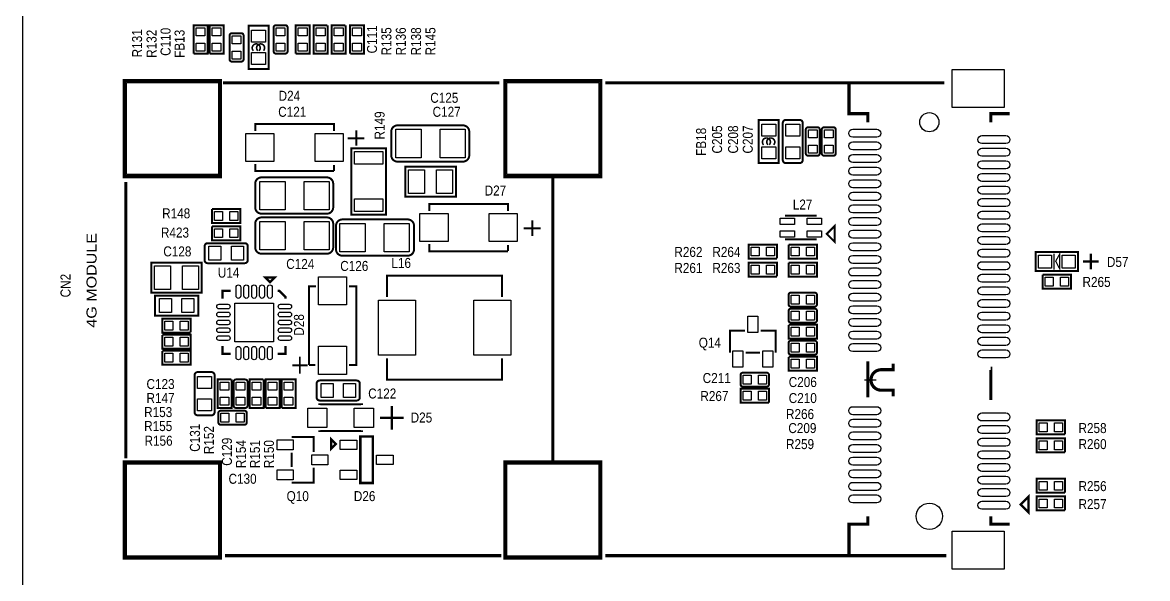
# Model space of a CAD drawing. Extents: x 0 to 228, y 0 to 175.
# Drawn here: x 0 to 71.4, y 89.7 to 125 of the extents above; entities that cross this region are included whole.
import ezdxf
from ezdxf.enums import TextEntityAlignment as Align

# ---------------------------------------------------------------- set-up
doc = ezdxf.new("R2010")
doc.units = 0
for name, color, linetype in [('BG_OUTLINE', 253, 'CONTINUOUS'), ('BG_SILKSCREEN_TOP', 85, 'CONTINUOUS'), ('PG_SILKSCREEN_TOP', 253, 'CONTINUOUS'), ('PIN_TOP', 142, 'CONTINUOUS'), ('RD_SILKSCREEN_TOP', 142, 'CONTINUOUS')]:
    doc.layers.add(name, color=color, linetype=linetype)

msp = doc.modelspace()

# ---------------------------------------------------------------- linework, layer by layer
at = {"layer": 'BG_OUTLINE'}
msp.add_lwpolyline([(3.048, 0), (224.952052, 0, 0.414214), (228.000052, 3.048), (228.000052, 168.95191, 0.414217), (224.952052, 171.99991), (3.048, 171.99991, 0.414214), (0, 168.95191), (0, 3.048, 0.414214), (3.048, 0)], format="xyb", dxfattribs=at)
at = {"layer": 'PG_SILKSCREEN_TOP'}
for points, const_width in [([(10.857992, 123.050046), (10.857992, 124.853954), (11.746992, 124.853954), (11.746992, 123.050046), (10.870946, 123.050046)], 0.127), ([(11.875008, 123.050046), (11.875008, 124.853954), (12.764008, 124.853954), (12.764008, 123.050046), (11.886946, 123.050046)], 0.127), ([(14.68501, 122.071892), (14.351, 122.071892), (14.351, 122.3899), (14.351, 124.816108), (15.621, 124.816108), (15.621, 122.071892), (14.680946, 122.071892)], 0.127), ([(17.334992, 123.050046), (17.334992, 124.853954), (18.225008, 124.853954), (18.225008, 123.050046), (17.347946, 123.050046)], 0.127), ([(19.366992, 124.853954), (19.366992, 123.050046), (18.477992, 123.050046), (18.477992, 124.853954), (19.355054, 124.853954)], 0.127), ([(20.511008, 124.853954), (20.511008, 123.050046), (19.622008, 123.050046), (19.622008, 124.853954), (20.498054, 124.853954)], 0.127), ([(20.789392, 123.050046), (20.789392, 124.853954), (21.678392, 124.853954), (21.678392, 123.050046), (20.802346, 123.050046)], 0.127), ([(12.562078, 115.248944), (12.562078, 121.344944), (6.466078, 121.344944), (6.466078, 115.248944), (12.562078, 115.248944)], 0.202946), ([(36.71189, 115.248944), (36.71189, 121.344944), (30.61589, 121.344944), (30.61589, 115.248944), (36.71189, 115.248944)], 0.202946), ([(12.734036, 121.1961), (30.260036, 121.1961)], 0.199898), ([(36.991036, 121.1961), (52.46497, 121.1961)], 0.199898), ([(58.50509, 121.1961), (52.46497, 121.1961), (52.46497, 119.235982), (53.66512, 119.235982), (53.66512, 118.695978)], 0.199898), ([(61.464952, 118.695978), (61.464952, 119.235982), (62.665102, 119.235982)], 0.199898), ([(19.772122, 118.144036), (19.772122, 118.594124), (14.771878, 118.594124), (14.771878, 118.144036)], 0.127), ([(47.07001, 116.102892), (46.736, 116.102892), (46.736, 116.4209), (46.736, 118.847108), (48.006, 118.847108), (48.006, 116.102892), (47.065946, 116.102892)], 0.127), ([(21.190966, 117.203982), (21.190966, 118.180104)], 0.119888), ([(21.70811, 117.678962), (20.64512, 117.678962)], 0.119888), ([(23.071074, 116.934996), (23.071074, 112.834928), (20.870926, 112.834928), (20.870926, 117.035072), (23.071074, 117.035072), (23.071074, 116.934996)], 0.127), ([(14.771878, 116.043964), (14.771878, 115.593876), (19.772122, 115.593876)], 0.127), ([(19.772122, 115.602004), (19.772122, 115.993926)], 0.127), ([(24.457914, 115.88496), (27.507946, 115.88496), (27.507946, 113.98504), (24.308054, 113.98504), (24.308054, 115.88496), (24.457914, 115.88496)], 0.127), ([(6.564884, 97.379028), (6.564884, 114.905028)], 0.199898), ([(33.664906, 97.200974), (33.664906, 115.291108)], 0.199898), ([(30.821122, 113.064036), (30.821122, 113.514124), (25.820878, 113.514124), (25.820878, 113.064036)], 0.127), ([(12.026646, 113.195608), (13.830554, 113.195608), (13.830554, 112.306608), (12.026646, 112.306608), (12.026646, 113.182654)], 0.127), ([(50.402998, 112.769904), (48.403002, 112.769904)], 0.127), ([(12.026646, 112.102392), (13.830554, 112.102392), (13.830554, 111.214408), (12.026646, 111.214408), (12.026646, 112.090454)], 0.127), ([(32.366966, 111.488982), (32.366966, 112.465104)], 0.119888), ([(51.55311, 112.114076), (51.55311, 111.114078), (51.052984, 111.61395), (51.55311, 112.114076)], 0.127), ([(32.88411, 111.963962), (31.82112, 111.963962)], 0.119888), ([(25.820878, 110.963964), (25.820878, 110.513876), (30.821122, 110.513876)], 0.127), ([(30.821122, 110.522004), (30.821122, 110.913926)], 0.127), ([(47.891954, 110.046008), (46.088046, 110.046008), (46.088046, 110.933992), (47.891954, 110.933992), (47.891954, 110.057946)], 0.127), ([(50.402998, 111.258096), (48.403002, 111.258096)], 0.127), ([(48.628046, 110.933992), (50.431954, 110.933992), (50.431954, 110.046008), (48.628046, 110.046008), (48.628046, 110.922054)], 0.127), ([(67.00901, 110.454948), (64.30899, 110.454948), (64.30899, 109.255052), (67.00901, 109.255052), (67.00901, 110.454948)], 0.127), ([(65.480946, 109.347), (65.480946, 110.363)], 0.075946), ([(65.837054, 109.398054), (65.583054, 109.879892), (65.837054, 110.338108), (65.837054, 109.398054)], 0.075946), ([(67.80911, 110.355126), (67.80911, 109.354874)], 0.150114), ([(11.229086, 107.88904), (8.179054, 107.88904), (8.179054, 109.78896), (11.378946, 109.78896), (11.378946, 107.88904), (11.229086, 107.88904)], 0.127), ([(47.891954, 108.901992), (46.088046, 108.901992), (46.088046, 109.792008), (47.891954, 109.792008), (47.891954, 108.914946)], 0.127), ([(48.628046, 109.792008), (50.431954, 109.792008), (50.431954, 108.901992), (48.628046, 108.901992), (48.628046, 109.779054)], 0.127), ([(68.308982, 109.855), (67.308984, 109.855)], 0.150114), ([(16.004032, 108.848906), (15.404084, 108.848906), (15.704058, 108.548932), (16.004032, 108.848906)], 0.150114), ([(23.14702, 107.613958), (23.14702, 108.963968), (30.44698, 108.963968), (30.44698, 107.613958)], 0.127), ([(64.757046, 109.028992), (66.560954, 109.028992), (66.560954, 108.141008), (64.757046, 108.141008), (64.757046, 109.017054)], 0.127), ([(13.203936, 107.999022), (12.704064, 107.999022), (12.704064, 107.498896)], 0.150114), ([(16.20393, 107.999022), (16.304006, 107.999022), (16.704056, 107.598972), (16.704056, 107.498896)], 0.150114), ([(18.634964, 108.291122), (18.184876, 108.291122), (18.184876, 103.290878)], 0.127), ([(20.735036, 103.290878), (21.185124, 103.290878), (21.185124, 108.291122), (20.735036, 108.291122)], 0.127), ([(8.406892, 107.36199), (8.406892, 107.696), (8.7249, 107.696), (11.151108, 107.696), (11.151108, 106.426), (8.406892, 106.426), (8.406892, 107.366054)], 0.127), ([(10.680954, 105.347008), (8.877046, 105.347008), (8.877046, 106.236008), (10.680954, 106.236008), (10.680954, 105.358946)], 0.127), ([(48.628046, 105.853992), (50.431954, 105.853992), (50.431954, 104.966008), (48.628046, 104.966008), (48.628046, 105.842054)], 0.127), ([(8.877046, 105.220008), (10.680954, 105.220008), (10.680954, 104.331008), (8.877046, 104.331008), (8.877046, 105.207054)], 0.127), ([(45.854874, 105.475024), (44.904914, 105.475024), (44.904914, 104.074976)], 0.127), ([(46.855126, 105.475024), (47.805086, 105.475024), (47.805086, 104.074976)], 0.127), ([(8.877046, 104.204008), (10.680954, 104.204008), (10.680954, 103.313992), (8.877046, 103.313992), (8.877046, 104.191054)], 0.127), ([(13.203936, 103.99903), (12.704064, 103.99903), (12.704064, 104.498902)], 0.150114), ([(16.20393, 103.99903), (16.704056, 103.99903), (16.704056, 104.498902)], 0.150114), ([(17.602962, 102.75189), (17.602962, 103.81488)], 0.119888), ([(23.14702, 103.714042), (23.14702, 102.364032), (30.44698, 102.364032), (30.44698, 103.714042)], 0.127), ([(45.904912, 104.074976), (46.805088, 104.074976)], 0.127), ([(48.628046, 103.821992), (50.431954, 103.821992), (50.431954, 102.934008), (48.628046, 102.934008), (48.628046, 103.810054)], 0.127), ([(53.66512, 101.236018), (53.66512, 103.526082)], 0.199898), ([(17.127982, 103.269034), (18.104104, 103.269034)], 0.119888), ([(18.193004, 103.290878), (18.584926, 103.290878)], 0.127), ([(61.464952, 101.075998), (61.464952, 103.081074), (61.460126, 103.081074)], 0.199898), ([(13.272008, 102.374954), (13.272008, 100.571046), (12.381992, 100.571046), (12.381992, 102.374954), (13.259054, 102.374954)], 0.127), ([(15.304008, 102.374954), (15.304008, 100.571046), (14.413992, 100.571046), (14.413992, 102.374954), (15.291054, 102.374954)], 0.127), ([(15.431008, 100.571046), (15.431008, 102.374954), (16.320008, 102.374954), (16.320008, 100.571046), (15.442946, 100.571046)], 0.127), ([(16.445992, 100.571046), (16.445992, 102.374954), (17.336008, 102.374954), (17.336008, 100.571046), (16.458946, 100.571046)], 0.127), ([(47.383954, 100.902008), (45.580046, 100.902008), (45.580046, 101.791008), (47.383954, 101.791008), (47.383954, 100.913946)], 0.127), ([(21.54301, 100.7491), (21.54301, 100.798884), (18.84299, 100.798884), (18.84299, 100.7491)], 0.127), ([(23.44293, 100.699062), (23.44293, 99.198938)], 0.150114), ([(22.693122, 99.949), (24.192992, 99.949)], 0.150114), ([(66.178938, 98.893122), (64.37503, 98.893122), (64.37503, 99.782122), (66.178938, 99.782122), (66.178938, 98.906076)], 0.127), ([(18.480024, 97.782126), (18.480024, 98.732086), (17.079976, 98.732086)], 0.127), ([(21.54301, 99.1489), (21.54301, 99.099116), (18.84299, 99.099116), (18.84299, 99.1489)], 0.127), ([(19.594068, 98.581972), (19.594068, 97.982024), (19.894042, 98.281998), (19.594068, 98.581972)], 0.150114), ([(21.44395, 98.756978), (22.24405, 98.756978), (22.24405, 95.807022), (21.44395, 95.807022), (21.44395, 98.756978)], 0.150114), ([(66.178938, 97.750122), (64.37503, 97.750122), (64.37503, 98.639122), (66.178938, 98.639122), (66.178938, 97.763076)], 0.127), ([(12.562078, 91.049094), (12.562078, 97.145094), (6.466078, 97.145094), (6.466078, 91.049094), (12.562078, 91.049094)], 0.202946), ([(17.079976, 97.732088), (17.079976, 96.831912)], 0.127), ([(36.71189, 91.049094), (36.71189, 97.145094), (30.61589, 97.145094), (30.61589, 91.049094), (36.71189, 91.049094)], 0.202946), ([(18.480024, 96.781874), (18.480024, 95.831914), (17.079976, 95.831914)], 0.127), ([(66.179954, 95.187008), (64.376046, 95.187008), (64.376046, 96.076008), (66.179954, 96.076008), (66.179954, 95.198946)], 0.127), ([(63.864998, 93.945964), (63.864998, 94.945962), (63.365126, 94.44609), (63.864998, 93.945964)], 0.150114), ([(66.178938, 94.067122), (64.37503, 94.067122), (64.37503, 94.956122), (66.178938, 94.956122), (66.178938, 94.080076)], 0.127), ([(53.66004, 93.696028), (53.66004, 93.195902), (52.46497, 93.195902), (52.46497, 91.195906), (58.645044, 91.195906)], 0.199898), ([(61.464952, 93.696028), (61.464952, 93.195902), (62.665102, 93.195902)], 0.199898), ([(30.387036, 91.195906), (12.861036, 91.195906)], 0.199898), ([(52.46497, 91.195906), (36.991036, 91.195906)], 0.199898)]:
    msp.add_lwpolyline(points, dxfattribs=dict(at, const_width=const_width))
for points, const_width in [([(13.145008, 122.691906), (13.145008, 123.241054), (13.145008, 123.646946), (13.145008, 124.196094, -0.414492), (13.295122, 124.345954), (13.882878, 124.345954, -0.414492), (14.032992, 124.196094), (14.032992, 122.691906, -0.414492), (13.882878, 122.542046), (13.295122, 122.542046, -0.414492), (13.145008, 122.691906)], 0.127), ([(16.826992, 124.704094), (16.826992, 124.154946), (16.826992, 123.749054), (16.826992, 123.199906, -0.414492), (16.676878, 123.050046), (16.089122, 123.050046, -0.414492), (15.939008, 123.199906), (15.939008, 124.704094, -0.414492), (16.089122, 124.853954), (16.676878, 124.853954, -0.414492), (16.826992, 124.704094)], 0.127), ([(14.656054, 123.232926, -2.415785), (15.014956, 123.232926)], 0.102108), ([(14.934946, 123.232926, -2.414175), (15.294102, 123.232926)], 0.102108), ([(23.807928, 116.197888), (27.958034, 116.197888, 0.414191), (28.358084, 116.597938), (28.358084, 118.098062, 0.414191), (27.958034, 118.498112), (23.807928, 118.498112, 0.414173), (23.407878, 118.098062), (23.407878, 116.597938, 0.414173), (23.807928, 116.197888)], 0.127), ([(49.53, 118.646956), (49.53, 116.303044, -0.413794), (49.330102, 116.102892), (48.459898, 116.102892, -0.413806), (48.26, 116.303044), (48.26, 118.646956, -0.413789), (48.459898, 118.847108), (49.330102, 118.847108, -0.413776), (49.53, 118.646956)], 0.127), ([(50.610008, 118.227094), (50.610008, 117.677946), (50.610008, 117.272054), (50.610008, 116.722906, -0.415157), (50.458878, 116.573046), (49.871122, 116.573046, -0.415157), (49.719992, 116.722906), (49.719992, 118.227094, -0.415157), (49.871122, 118.376954), (50.458878, 118.376954, -0.415157), (50.610008, 118.227094)], 0.127), ([(51.624992, 118.227094), (51.624992, 117.677946), (51.624992, 117.272054), (51.624992, 116.722906, -0.414492), (51.474878, 116.573046), (50.887122, 116.573046, -0.414492), (50.737008, 116.722906), (50.737008, 118.227094, -0.414492), (50.887122, 118.376954), (51.474878, 118.376954, -0.414492), (51.624992, 118.227094)], 0.127), ([(47.041054, 117.263926, -2.415887), (47.399956, 117.263926)], 0.102108), ([(47.319946, 117.263926, -2.414276), (47.679102, 117.263926)], 0.102108), ([(15.171928, 112.895888), (19.322034, 112.895888, 0.414196), (19.722084, 113.295938), (19.722084, 114.796062, 0.414192), (19.322034, 115.196112), (15.171928, 115.196112, 0.414168), (14.771878, 114.796062), (14.771878, 113.295938, 0.414172), (15.171928, 112.895888)], 0.127), ([(15.171928, 110.355888), (19.322034, 110.355888, 0.414193), (19.722084, 110.755938), (19.722084, 112.256062, 0.414194), (19.322034, 112.656112), (15.171928, 112.656112, 0.41417), (14.771878, 112.256062), (14.771878, 110.755938, 0.414169), (15.171928, 110.355888)], 0.127), ([(24.452072, 112.529112), (20.301966, 112.529112, 0.414191), (19.901916, 112.129062), (19.901916, 110.628938, 0.414191), (20.301966, 110.228888), (24.452072, 110.228888, 0.414173), (24.852122, 110.628938), (24.852122, 112.129062, 0.414173), (24.452072, 112.529112)], 0.127), ([(14.100556, 109.7534), (11.756644, 109.7534, -0.413777), (11.556492, 109.953298), (11.556492, 110.823502, -0.413787), (11.756644, 111.0234), (14.100556, 111.0234, -0.413805), (14.300708, 110.823502), (14.300708, 109.953298, -0.413796), (14.100556, 109.7534)], 0.127), ([(50.282094, 106.998008), (49.732946, 106.998008), (49.327054, 106.998008), (48.777906, 106.998008, -0.414492), (48.628046, 107.148122), (48.628046, 107.735878, -0.415157), (48.777906, 107.887008), (50.282094, 107.887008, -0.415157), (50.431954, 107.735878), (50.431954, 107.148122, -0.414492), (50.282094, 106.998008)], 0.127), ([(48.777906, 106.871008), (49.327054, 106.871008), (49.732946, 106.871008), (50.282094, 106.871008, -0.415157), (50.431954, 106.719878), (50.431954, 106.132122, -0.414492), (50.282094, 105.982008), (48.777906, 105.982008, -0.414492), (48.628046, 106.132122), (48.628046, 106.719878, -0.415157), (48.777906, 106.871008)], 0.127), ([(48.777906, 104.837992), (49.327054, 104.837992), (49.732946, 104.837992), (50.282094, 104.837992, -0.414492), (50.431954, 104.687878), (50.431954, 104.100122, -0.414492), (50.282094, 103.950008), (48.777906, 103.950008, -0.414492), (48.628046, 104.100122), (48.628046, 104.687878, -0.414492), (48.777906, 104.837992)], 0.127), ([(12.192, 102.644956), (12.192, 100.301044, -0.413775), (11.992102, 100.100892), (11.121898, 100.100892, -0.413793), (10.922, 100.301044), (10.922, 102.644956, -0.413807), (11.121898, 102.845108), (11.992102, 102.845108, -0.413789), (12.192, 102.644956)], 0.127), ([(45.729906, 102.807008), (46.279054, 102.807008), (46.684946, 102.807008), (47.234094, 102.807008, -0.415157), (47.383954, 102.655878), (47.383954, 102.068122, -0.414492), (47.234094, 101.918008), (45.729906, 101.918008, -0.414492), (45.580046, 102.068122), (45.580046, 102.655878, -0.415157), (45.729906, 102.807008)], 0.127), ([(55.265066, 101.316028), (55.265066, 101.696012), (54.509924, 101.696012, -0.999883), (54.509924, 102.995984), (55.265066, 102.995984), (55.265066, 103.381048)], 0.199898), ([(14.288008, 102.225094), (14.288008, 101.675946), (14.288008, 101.270054), (14.288008, 100.720906, -0.415157), (14.136878, 100.571046), (13.549122, 100.571046, -0.414492), (13.399008, 100.720906), (13.399008, 102.225094, -0.414492), (13.549122, 102.374954), (14.136878, 102.374954, -0.415157), (14.288008, 102.225094)], 0.127), ([(18.868644, 102.3112), (21.212556, 102.3112, -0.413806), (21.412708, 102.111302), (21.412708, 101.241098, -0.413796), (21.212556, 101.0412), (18.868644, 101.0412, -0.413776), (18.668492, 101.241098), (18.668492, 102.111302, -0.413786), (18.868644, 102.3112)], 0.127), ([(12.582906, 100.394008), (13.132054, 100.394008), (13.537946, 100.394008), (14.087094, 100.394008, -0.415157), (14.236954, 100.242878), (14.236954, 99.655122, -0.415157), (14.087094, 99.503992), (12.582906, 99.503992, -0.415157), (12.433046, 99.655122), (12.433046, 100.242878, -0.415157), (12.582906, 100.394008)], 0.127)]:
    msp.add_lwpolyline(points, format="xyb", dxfattribs=dict(at, const_width=const_width))
msp.add_lwpolyline([(53.444902, 102.345998), (54.189884, 102.345998)], dxfattribs=at)
at = {"layer": 'PIN_TOP'}
for points in [[(11.582527, 124.181108), (11.023473, 124.181108), (11.023473, 124.689108), (11.582527, 124.689108)], [(12.598527, 124.181108), (12.039473, 124.181108), (12.039473, 124.689108), (12.598527, 124.689108)], [(15.4305, 123.773946), (14.5415, 123.773946), (14.5415, 124.535946), (15.4305, 124.535946)], [(16.103473, 124.689108), (16.662527, 124.689108), (16.662527, 124.181108), (16.103473, 124.181108)], [(18.059527, 124.181108), (17.500473, 124.181108), (17.500473, 124.689108), (18.059527, 124.689108)], [(18.643473, 124.689108), (19.202527, 124.689108), (19.202527, 124.181108), (18.643473, 124.181108)], [(19.786473, 124.689108), (20.345527, 124.689108), (20.345527, 124.181108), (19.786473, 124.181108)], [(21.513927, 124.181108), (20.954873, 124.181108), (20.954873, 124.689108), (21.513927, 124.689108)], [(11.582527, 123.214892), (11.023473, 123.214892), (11.023473, 123.722892), (11.582527, 123.722892)], [(12.598527, 123.214892), (12.039473, 123.214892), (12.039473, 123.722892), (12.598527, 123.722892)], [(13.868527, 123.673108), (13.309473, 123.673108), (13.309473, 124.181108), (13.868527, 124.181108)], [(16.103473, 123.722892), (16.662527, 123.722892), (16.662527, 123.214892), (16.103473, 123.214892)], [(18.059527, 123.214892), (17.500473, 123.214892), (17.500473, 123.722892), (18.059527, 123.722892)], [(18.643473, 123.722892), (19.202527, 123.722892), (19.202527, 123.214892), (18.643473, 123.214892)], [(19.786473, 123.722892), (20.345527, 123.722892), (20.345527, 123.214892), (19.786473, 123.214892)], [(21.513927, 123.214892), (20.954873, 123.214892), (20.954873, 123.722892), (21.513927, 123.722892)], [(13.868527, 122.706892), (13.309473, 122.706892), (13.309473, 123.214892), (13.868527, 123.214892)], [(15.4305, 122.352054), (14.5415, 122.352054), (14.5415, 123.114054), (15.4305, 123.114054)], [(62.316106, 119.639588), (59.014106, 119.639588), (59.014106, 122.052588), (62.316106, 122.052588)], [(12.435078, 115.375944), (6.593078, 115.375944), (6.593078, 121.217944), (12.435078, 121.217944)], [(36.585144, 115.375944), (30.743144, 115.375944), (30.743144, 121.217944), (36.585144, 121.217944)], [(47.8155, 117.804946), (46.9265, 117.804946), (46.9265, 118.566946), (47.8155, 118.566946)], [(48.4505, 118.566946), (49.3395, 118.566946), (49.3395, 117.804946), (48.4505, 117.804946)], [(15.961106, 117.983), (15.961106, 116.205), (14.183106, 116.205), (14.183106, 117.983)], [(20.360894, 117.983), (20.360894, 116.205), (18.582894, 116.205), (18.582894, 117.983)], [(23.707852, 116.446554), (23.707852, 118.249446), (25.307798, 118.249446), (25.307798, 116.446554)], [(26.507948, 116.446554), (26.507948, 118.249446), (28.107894, 118.249446), (28.107894, 116.446554)], [(49.885473, 118.212108), (50.444527, 118.212108), (50.444527, 117.704108), (49.885473, 117.704108)], [(50.901473, 118.212108), (51.460527, 118.212108), (51.460527, 117.704108), (50.901473, 117.704108)], [(47.8155, 116.383054), (46.9265, 116.383054), (46.9265, 117.145054), (47.8155, 117.145054)], [(48.4505, 117.145054), (49.3395, 117.145054), (49.3395, 116.383054), (48.4505, 116.383054)], [(49.885473, 117.245892), (50.444527, 117.245892), (50.444527, 116.737892), (49.885473, 116.737892)], [(50.901473, 117.245892), (51.460527, 117.245892), (51.460527, 116.737892), (50.901473, 116.737892)], [(21.069554, 116.841651), (22.872446, 116.841651), (22.872446, 116.028597), (21.069554, 116.028597)], [(24.511, 114.185446), (24.511, 115.684554), (25.527, 115.684554), (25.527, 114.185446)], [(26.289, 114.185446), (26.289, 115.684554), (27.305, 115.684554), (27.305, 114.185446)], [(15.071852, 113.144554), (15.071852, 114.947446), (16.671798, 114.947446), (16.671798, 113.144554)], [(17.871948, 113.144554), (17.871948, 114.947446), (19.471894, 114.947446), (19.471894, 113.144554)], [(21.069554, 113.841403), (22.872446, 113.841403), (22.872446, 113.028349), (21.069554, 113.028349)], [(12.191492, 112.470946), (12.191492, 113.03), (12.699492, 113.03), (12.699492, 112.470946)], [(13.157708, 112.470946), (13.157708, 113.03), (13.665708, 113.03), (13.665708, 112.470946)], [(27.010106, 112.903), (27.010106, 111.125), (25.232106, 111.125), (25.232106, 112.903)], [(31.409894, 112.903), (31.409894, 111.125), (29.631894, 111.125), (29.631894, 112.903)], [(15.071852, 110.604554), (15.071852, 112.407446), (16.671798, 112.407446), (16.671798, 110.604554)], [(17.871948, 110.604554), (17.871948, 112.407446), (19.471894, 112.407446), (19.471894, 110.604554)], [(21.751925, 112.280446), (21.751925, 110.477554), (20.151979, 110.477554), (20.151979, 112.280446)], [(24.552021, 112.280446), (24.552021, 110.477554), (22.952075, 110.477554), (22.952075, 112.280446)], [(49.00295, 112.214152), (48.089058, 112.214152), (48.089058, 112.620044), (49.00295, 112.620044)], [(49.80305, 112.620044), (50.716942, 112.620044), (50.716942, 112.214152), (49.80305, 112.214152)], [(12.191492, 111.378746), (12.191492, 111.9378), (12.699492, 111.9378), (12.699492, 111.378746)], [(13.157708, 111.378746), (13.157708, 111.9378), (13.665708, 111.9378), (13.665708, 111.378746)], [(49.00295, 111.407956), (48.089058, 111.407956), (48.089058, 111.813848), (49.00295, 111.813848)], [(49.80305, 111.813848), (50.716942, 111.813848), (50.716942, 111.407956), (49.80305, 111.407956)], [(12.598654, 110.8329), (12.598654, 109.9439), (11.836654, 109.9439), (11.836654, 110.8329)], [(14.020546, 110.8329), (14.020546, 109.9439), (13.258546, 109.9439), (13.258546, 110.8329)], [(46.760892, 110.769527), (46.760892, 110.210473), (46.252892, 110.210473), (46.252892, 110.769527)], [(47.727108, 110.769527), (47.727108, 110.210473), (47.219108, 110.210473), (47.219108, 110.769527)], [(48.792892, 110.210346), (48.792892, 110.7694), (49.300892, 110.7694), (49.300892, 110.210346)], [(49.759108, 110.210346), (49.759108, 110.7694), (50.267108, 110.7694), (50.267108, 110.210346)], [(65.315465, 110.261527), (65.315465, 109.448473), (64.502411, 109.448473), (64.502411, 110.261527)], [(66.815589, 110.261527), (66.815589, 109.448473), (66.002535, 109.448473), (66.002535, 110.261527)], [(9.398, 109.588554), (9.398, 108.089446), (8.382, 108.089446), (8.382, 109.588554)], [(11.176, 109.588554), (11.176, 108.089446), (10.16, 108.089446), (10.16, 109.588554)], [(46.760892, 109.626527), (46.760892, 109.067473), (46.252892, 109.067473), (46.252892, 109.626527)], [(47.727108, 109.626527), (47.727108, 109.067473), (47.219108, 109.067473), (47.219108, 109.626527)], [(48.792892, 109.067346), (48.792892, 109.6264), (49.300892, 109.6264), (49.300892, 109.067346)], [(49.759108, 109.067346), (49.759108, 109.6264), (50.267108, 109.6264), (50.267108, 109.067346)], [(20.574, 107.101894), (18.796, 107.101894), (18.796, 108.879894), (20.574, 108.879894)], [(64.921892, 108.305346), (64.921892, 108.8644), (65.429892, 108.8644), (65.429892, 108.305346)], [(65.888108, 108.305346), (65.888108, 108.8644), (66.396108, 108.8644), (66.396108, 108.305346)], [(8.687054, 106.6165), (8.687054, 107.5055), (9.449054, 107.5055), (9.449054, 106.6165)], [(10.108946, 106.6165), (10.108946, 107.5055), (10.870946, 107.5055), (10.870946, 106.6165)], [(13.479018, 107.224068), (15.929102, 107.224068), (15.929102, 104.773984), (13.479018, 104.773984)], [(22.60346, 103.9114), (22.60346, 107.416346), (24.940514, 107.416346), (24.940514, 103.9114)], [(28.653232, 103.9114), (28.653232, 107.416346), (30.990286, 107.416346), (30.990286, 103.9114)], [(49.300892, 107.721527), (49.300892, 107.162473), (48.792892, 107.162473), (48.792892, 107.721527)], [(50.267108, 107.721527), (50.267108, 107.162473), (49.759108, 107.162473), (49.759108, 107.721527)], [(48.792892, 106.146346), (48.792892, 106.7054), (49.300892, 106.7054), (49.300892, 106.146346)], [(49.759108, 106.146346), (49.759108, 106.7054), (50.267108, 106.7054), (50.267108, 106.146346)], [(9.549892, 106.070527), (9.549892, 105.511473), (9.041892, 105.511473), (9.041892, 106.070527)], [(10.516108, 106.070527), (10.516108, 105.511473), (10.008108, 105.511473), (10.008108, 106.070527)], [(46.0375, 105.367074), (46.0375, 106.383074), (46.6725, 106.383074), (46.6725, 105.367074)], [(9.041892, 104.495346), (9.041892, 105.0544), (9.549892, 105.0544), (9.549892, 104.495346)], [(10.008108, 104.495346), (10.008108, 105.0544), (10.516108, 105.0544), (10.516108, 104.495346)], [(48.792892, 105.130346), (48.792892, 105.6894), (49.300892, 105.6894), (49.300892, 105.130346)], [(49.759108, 105.130346), (49.759108, 105.6894), (50.267108, 105.6894), (50.267108, 105.130346)], [(20.574, 102.702106), (18.796, 102.702106), (18.796, 104.480106), (20.574, 104.480106)], [(48.792892, 104.114346), (48.792892, 104.6734), (49.300892, 104.6734), (49.300892, 104.114346)], [(49.759108, 104.114346), (49.759108, 104.6734), (50.267108, 104.6734), (50.267108, 104.114346)], [(9.041892, 103.479346), (9.041892, 104.0384), (9.549892, 104.0384), (9.549892, 103.479346)], [(10.008108, 103.479346), (10.008108, 104.0384), (10.516108, 104.0384), (10.516108, 103.479346)], [(45.08754, 103.166926), (45.08754, 104.182926), (45.72254, 104.182926), (45.72254, 103.166926)], [(46.98746, 103.166926), (46.98746, 104.182926), (47.62246, 104.182926), (47.62246, 103.166926)], [(48.792892, 103.098346), (48.792892, 103.6574), (49.300892, 103.6574), (49.300892, 103.098346)], [(49.759108, 103.098346), (49.759108, 103.6574), (50.267108, 103.6574), (50.267108, 103.098346)], [(11.1125, 102.564946), (12.0015, 102.564946), (12.0015, 101.802946), (11.1125, 101.802946)], [(12.547473, 102.210108), (13.106527, 102.210108), (13.106527, 101.702108), (12.547473, 101.702108)], [(13.563473, 102.210108), (14.122527, 102.210108), (14.122527, 101.702108), (13.563473, 101.702108)], [(14.579473, 102.210108), (15.138527, 102.210108), (15.138527, 101.702108), (14.579473, 101.702108)], [(16.154527, 101.702108), (15.595473, 101.702108), (15.595473, 102.210108), (16.154527, 102.210108)], [(17.170527, 101.702108), (16.611473, 101.702108), (16.611473, 102.210108), (17.170527, 102.210108)], [(18.948654, 101.2317), (18.948654, 102.1207), (19.710654, 102.1207), (19.710654, 101.2317)], [(20.370546, 101.2317), (20.370546, 102.1207), (21.132546, 102.1207), (21.132546, 101.2317)], [(45.744892, 102.082346), (45.744892, 102.6414), (46.252892, 102.6414), (46.252892, 102.082346)], [(46.711108, 102.082346), (46.711108, 102.6414), (47.219108, 102.6414), (47.219108, 102.082346)], [(46.252892, 101.625527), (46.252892, 101.066473), (45.744892, 101.066473), (45.744892, 101.625527)], [(47.219108, 101.625527), (47.219108, 101.066473), (46.711108, 101.066473), (46.711108, 101.625527)], [(11.1125, 101.143054), (12.0015, 101.143054), (12.0015, 100.381054), (11.1125, 100.381054)], [(12.547473, 101.243892), (13.106527, 101.243892), (13.106527, 100.735892), (12.547473, 100.735892)], [(13.563473, 101.243892), (14.122527, 101.243892), (14.122527, 100.735892), (13.563473, 100.735892)], [(14.579473, 101.243892), (15.138527, 101.243892), (15.138527, 100.735892), (14.579473, 100.735892)], [(16.154527, 100.735892), (15.595473, 100.735892), (15.595473, 101.243892), (16.154527, 101.243892)], [(17.170527, 100.735892), (16.611473, 100.735892), (16.611473, 101.243892), (17.170527, 101.243892)], [(12.597892, 99.669346), (12.597892, 100.2284), (13.105892, 100.2284), (13.105892, 99.669346)], [(13.564108, 99.669346), (13.564108, 100.2284), (14.072108, 100.2284), (14.072108, 99.669346)], [(19.327495, 100.558473), (19.327495, 99.339527), (18.108549, 99.339527), (18.108549, 100.558473)], [(22.277451, 100.558473), (22.277451, 99.339527), (21.058505, 99.339527), (21.058505, 100.558473)], [(65.047876, 99.617403), (65.047876, 99.058349), (64.539876, 99.058349), (64.539876, 99.617403)], [(66.014092, 99.617403), (66.014092, 99.058349), (65.506092, 99.058349), (65.506092, 99.617403)], [(16.171926, 98.54946), (17.187926, 98.54946), (17.187926, 97.91446), (16.171926, 97.91446)], [(20.16887, 97.931986), (20.16887, 98.531934), (21.218906, 98.531934), (21.218906, 97.931986)], [(65.047876, 98.474403), (65.047876, 97.915349), (64.539876, 97.915349), (64.539876, 98.474403)], [(66.014092, 98.474403), (66.014092, 97.915349), (65.506092, 97.915349), (65.506092, 98.474403)], [(18.372074, 97.5995), (19.388074, 97.5995), (19.388074, 96.9645), (18.372074, 96.9645)], [(22.469094, 96.982026), (22.469094, 97.581974), (23.51913, 97.581974), (23.51913, 96.982026)], [(12.435078, 91.176094), (6.593078, 91.176094), (6.593078, 97.018094), (12.435078, 97.018094)], [(16.171926, 96.64954), (17.187926, 96.64954), (17.187926, 96.01454), (16.171926, 96.01454)], [(20.16887, 96.032066), (20.16887, 96.632014), (21.218906, 96.632014), (21.218906, 96.032066)], [(36.585144, 91.176094), (30.743144, 91.176094), (30.743144, 97.018094), (36.585144, 97.018094)], [(65.048892, 95.910527), (65.048892, 95.351473), (64.540892, 95.351473), (64.540892, 95.910527)], [(66.015108, 95.910527), (66.015108, 95.351473), (65.507108, 95.351473), (65.507108, 95.910527)], [(65.047876, 94.791403), (65.047876, 94.232349), (64.539876, 94.232349), (64.539876, 94.791403)], [(66.014092, 94.791403), (66.014092, 94.232349), (65.506092, 94.232349), (65.506092, 94.791403)], [(62.316106, 90.339418), (59.014106, 90.339418), (59.014106, 92.752418), (62.316106, 92.752418)]]:
    msp.add_lwpolyline(points, close=True, dxfattribs=at)
for points in [[(52.702968, 118.249954), (54.226968, 118.249954, -1), (54.226968, 117.741954), (52.702968, 117.741954, -1)], [(60.903104, 117.849904), (62.427104, 117.849904, -1), (62.427104, 117.341904), (60.903104, 117.341904, -1)], [(52.702968, 117.450108), (54.226968, 117.450108, -1), (54.226968, 116.942108), (52.702968, 116.942108, -1)], [(52.702968, 116.650008), (54.226968, 116.650008, -1), (54.226968, 116.142008), (52.702968, 116.142008, -1)], [(60.903104, 117.050058), (62.427104, 117.050058, -1), (62.427104, 116.542058), (60.903104, 116.542058, -1)], [(52.702968, 115.849908), (54.226968, 115.849908, -1), (54.226968, 115.341908), (52.702968, 115.341908, -1)], [(60.903104, 116.249958), (62.427104, 116.249958, -1), (62.427104, 115.741958), (60.903104, 115.741958, -1)], [(52.702968, 115.050062), (54.226968, 115.050062, -1), (54.226968, 114.542062), (52.702968, 114.542062, -1)], [(60.903104, 115.450112), (62.427104, 115.450112, -1), (62.427104, 114.942112), (60.903104, 114.942112, -1)], [(60.903104, 114.650012), (62.427104, 114.650012, -1), (62.427104, 114.142012), (60.903104, 114.142012, -1)], [(52.702968, 114.249962), (54.226968, 114.249962, -1), (54.226968, 113.741962), (52.702968, 113.741962, -1)], [(60.903104, 113.849912), (62.427104, 113.849912, -1), (62.427104, 113.341912), (60.903104, 113.341912, -1)], [(52.702968, 113.450116), (54.226968, 113.450116, -1), (54.226968, 112.942116), (52.702968, 112.942116, -1)], [(60.903104, 113.050066), (62.427104, 113.050066, -1), (62.427104, 112.542066), (60.903104, 112.542066, -1)], [(52.702968, 112.650016), (54.226968, 112.650016, -1), (54.226968, 112.142016), (52.702968, 112.142016, -1)], [(60.903104, 112.249966), (62.427104, 112.249966, -1), (62.427104, 111.741966), (60.903104, 111.741966, -1)], [(52.702968, 111.849916), (54.226968, 111.849916, -1), (54.226968, 111.341916), (52.702968, 111.341916, -1)], [(60.903104, 111.45012), (62.427104, 111.45012, -1), (62.427104, 110.94212), (60.903104, 110.94212, -1)], [(52.702968, 111.05007), (54.226968, 111.05007, -1), (54.226968, 110.54207), (52.702968, 110.54207, -1)], [(52.702968, 110.24997), (54.226968, 110.24997, -1), (54.226968, 109.74197), (52.702968, 109.74197, -1)], [(60.903104, 110.65002), (62.427104, 110.65002, -1), (62.427104, 110.14202), (60.903104, 110.14202, -1)], [(52.702968, 109.450124), (54.226968, 109.450124, -1), (54.226968, 108.942124), (52.702968, 108.942124, -1)], [(60.903104, 109.84992), (62.427104, 109.84992, -1), (62.427104, 109.34192), (60.903104, 109.34192, -1)], [(52.702968, 108.650024), (54.226968, 108.650024, -1), (54.226968, 108.142024), (52.702968, 108.142024, -1)], [(60.903104, 109.050074), (62.427104, 109.050074, -1), (62.427104, 108.542074), (60.903104, 108.542074, -1)], [(13.554075, 107.674029), (13.554075, 108.223939, -1), (13.854049, 108.223939), (13.854049, 107.674029, -1)], [(14.053947, 107.674029), (14.053947, 108.223939, -1), (14.353921, 108.223939), (14.353921, 107.674029, -1)], [(14.554073, 107.674029), (14.554073, 108.223939, -1), (14.854047, 108.223939), (14.854047, 107.674029, -1)], [(15.054199, 107.674029), (15.054199, 108.223939, -1), (15.354173, 108.223939), (15.354173, 107.674029, -1)], [(15.554071, 107.674029), (15.554071, 108.223939, -1), (15.854045, 108.223939), (15.854045, 107.674029, -1)], [(52.702968, 107.849924), (54.226968, 107.849924, -1), (54.226968, 107.341924), (52.702968, 107.341924, -1)], [(60.903104, 108.249974), (62.427104, 108.249974, -1), (62.427104, 107.741974), (60.903104, 107.741974, -1)], [(13.029057, 106.849037), (12.479147, 106.849037, -1), (12.479147, 107.149011), (13.029057, 107.149011, -1)], [(16.928973, 106.849037), (16.379063, 106.849037, -1), (16.379063, 107.149011), (16.928973, 107.149011, -1)], [(60.903104, 107.450128), (62.427104, 107.450128, -1), (62.427104, 106.942128), (60.903104, 106.942128, -1)], [(13.029057, 106.349165), (12.479147, 106.349165, -1), (12.479147, 106.649139), (13.029057, 106.649139, -1)], [(16.928973, 106.349165), (16.379063, 106.349165, -1), (16.379063, 106.649139), (16.928973, 106.649139, -1)], [(52.702968, 107.050078), (54.226968, 107.050078, -1), (54.226968, 106.542078), (52.702968, 106.542078, -1)], [(60.903104, 106.650028), (62.427104, 106.650028, -1), (62.427104, 106.142028), (60.903104, 106.142028, -1)], [(13.029057, 105.849039), (12.479147, 105.849039, -1), (12.479147, 106.149013), (13.029057, 106.149013, -1)], [(16.928973, 105.849039), (16.379063, 105.849039, -1), (16.379063, 106.149013), (16.928973, 106.149013, -1)], [(52.702968, 106.249978), (54.226968, 106.249978, -1), (54.226968, 105.741978), (52.702968, 105.741978, -1)], [(60.903104, 105.849928), (62.427104, 105.849928, -1), (62.427104, 105.341928), (60.903104, 105.341928, -1)], [(13.029057, 105.348913), (12.479147, 105.348913, -1), (12.479147, 105.648887), (13.029057, 105.648887, -1)], [(13.029057, 104.849041), (12.479147, 104.849041, -1), (12.479147, 105.149015), (13.029057, 105.149015, -1)], [(16.928973, 105.348913), (16.379063, 105.348913, -1), (16.379063, 105.648887), (16.928973, 105.648887, -1)], [(16.928973, 104.849041), (16.379063, 104.849041, -1), (16.379063, 105.149015), (16.928973, 105.149015, -1)], [(52.702968, 105.450132), (54.226968, 105.450132, -1), (54.226968, 104.942132), (52.702968, 104.942132, -1)], [(60.903104, 105.050082), (62.427104, 105.050082, -1), (62.427104, 104.542082), (60.903104, 104.542082, -1)], [(13.554075, 103.774113), (13.554075, 104.324023, -1), (13.854049, 104.324023), (13.854049, 103.774113, -1)], [(14.053947, 103.774113), (14.053947, 104.324023, -1), (14.353921, 104.324023), (14.353921, 103.774113, -1)], [(14.554073, 103.774113), (14.554073, 104.324023, -1), (14.854047, 104.324023), (14.854047, 103.774113, -1)], [(15.054199, 103.774113), (15.054199, 104.324023, -1), (15.354173, 104.324023), (15.354173, 103.774113, -1)], [(15.554071, 103.774113), (15.554071, 104.324023, -1), (15.854045, 104.324023), (15.854045, 103.774113, -1)], [(52.702968, 104.650032), (54.226968, 104.650032, -1), (54.226968, 104.142032), (52.702968, 104.142032, -1)], [(60.903104, 104.249982), (62.427104, 104.249982, -1), (62.427104, 103.741982), (60.903104, 103.741982, -1)], [(52.702968, 100.65004), (54.226968, 100.65004, -1), (54.226968, 100.14204), (52.702968, 100.14204, -1)], [(60.903104, 100.24999), (62.427104, 100.24999, -1), (62.427104, 99.74199), (60.903104, 99.74199, -1)], [(52.702968, 99.84994), (54.226968, 99.84994, -1), (54.226968, 99.34194), (52.702968, 99.34194, -1)], [(60.903104, 99.450144), (62.427104, 99.450144, -1), (62.427104, 98.942144), (60.903104, 98.942144, -1)], [(52.702968, 99.050094), (54.226968, 99.050094, -1), (54.226968, 98.542094), (52.702968, 98.542094, -1)], [(60.903104, 98.650044), (62.427104, 98.650044, -1), (62.427104, 98.142044), (60.903104, 98.142044, -1)], [(52.702968, 98.249994), (54.226968, 98.249994, -1), (54.226968, 97.741994), (52.702968, 97.741994, -1)], [(60.903104, 97.849944), (62.427104, 97.849944, -1), (62.427104, 97.341944), (60.903104, 97.341944, -1)], [(52.702968, 97.450148), (54.226968, 97.450148, -1), (54.226968, 96.942148), (52.702968, 96.942148, -1)], [(52.702968, 96.650048), (54.226968, 96.650048, -1), (54.226968, 96.142048), (52.702968, 96.142048, -1)], [(60.903104, 97.050098), (62.427104, 97.050098, -1), (62.427104, 96.542098), (60.903104, 96.542098, -1)], [(52.702968, 95.849948), (54.226968, 95.849948, -1), (54.226968, 95.341948), (52.702968, 95.341948, -1)], [(60.903104, 96.249998), (62.427104, 96.249998, -1), (62.427104, 95.741998), (60.903104, 95.741998, -1)], [(52.702968, 95.050102), (54.226968, 95.050102, -1), (54.226968, 94.542102), (52.702968, 94.542102, -1)], [(60.903104, 95.450152), (62.427104, 95.450152, -1), (62.427104, 94.942152), (60.903104, 94.942152, -1)], [(60.903104, 94.650052), (62.427104, 94.650052, -1), (62.427104, 94.142052), (60.903104, 94.142052, -1)]]:
    msp.add_lwpolyline(points, format="xyb", close=True, dxfattribs=at)
for centre, radius in [((57.565036, 118.695978), 0.609473), ((57.565036, 93.696028), 0.837946)]:
    msp.add_circle(centre, radius, dxfattribs=at)

# ---------------------------------------------------------------- texts
at = {"layer": 'BG_SILKSCREEN_TOP', "width": 1.2}
msp.add_text('4G MODULE', height=0.635, rotation=90, dxfattribs=at).set_placement((4.699, 105.664))
at = {"layer": 'RD_SILKSCREEN_TOP', "width": 0.8784}
for s, p in [('R131', (7.591044, 122.813572)), ('R132', (8.509, 122.7836)), ('FB13', (10.287, 122.7836)), ('R135', (23.4188, 122.936)), ('R136', (24.3332, 122.936)), ('R138', (25.2984, 122.936)), ('R145', (26.2128, 122.936)), ('R149', (22.987, 117.602)), ('FB18', (43.39209, 116.562124)), ('D28', (17.86509, 105.157016)), ('R152', (12.15009, 97.639124)), ('R154', (14.18209, 96.750124)), ('R151', (15.07109, 96.750124)), ('R150', (15.96009, 96.750124))]:
    msp.add_text(s, height=0.635, rotation=90, dxfattribs=at).set_placement(p)
for s, p in [('C110', (9.398, 123.7996)), ('C111', (22.5044, 123.952)), ('C205', (44.40809, 117.602)), ('C208', (45.42409, 117.602)), ('C207', (46.355, 117.602)), ('CN2', (3.048, 108.331)), ('C131', (11.26109, 98.679)), ('C129', (13.29309, 97.79))]:
    msp.add_text(s, height=0.635, rotation=90, dxfattribs=at).set_placement(p, align=Align.CENTER)
for s, p in [('D24', (16.257016, 120.05691)), ('C125', (25.884124, 119.92991)), ('C121', (16.232124, 119.04091)), ('D27', (29.337, 114.046)), ('L27', (48.895, 113.157)), ('R148', (8.8646, 112.5982)), ('R423', (8.7884, 111.379)), ('R262', (41.378124, 110.15091)), ('R264', (43.791124, 110.15091)), ('C124', (16.740124, 109.38891)), ('L16', (23.41499, 109.451902)), ('D57', (68.835016, 109.51591)), ('C126', (20.169124, 109.26191)), ('R261', (41.378124, 109.13491)), ('R263', (43.791124, 109.13491)), ('R265', (67.286124, 108.24591)), ('Q14', (42.926, 104.394)), ('R267', (43.029124, 101.00691)), ('R153', (7.723124, 99.99091)), ('D25', (24.638, 99.6442)), ('R266', (48.464724, 99.86391)), ('R155', (7.723124, 99.10191)), ('R258', (67.032124, 98.97491)), ('R156', (7.747, 98.171)), ('R259', (48.464724, 97.95891)), ('R260', (67.032124, 97.95891)), ('R256', (67.032124, 95.29191)), ('Q10', (16.765016, 94.65691)), ('R257', (67.032124, 94.14891))]:
    msp.add_text(s, height=0.635, dxfattribs=at).set_placement(p)
for s, p in [('C127', (26.924, 119.04091)), ('C128', (9.8298, 110.1852)), ('U14', (13.081, 108.839)), ('C123', (8.763, 101.76891)), ('C211', (44.069, 102.14991)), ('C206', (49.53, 101.89591)), ('R147', (8.763, 100.87991)), ('C122', (22.8346, 101.1682)), ('C210', (49.53, 100.87991)), ('C209', (49.5046, 98.97491)), ('C130', (13.97, 95.758)), ('D26', (21.717, 94.65691))]:
    msp.add_text(s, height=0.635, dxfattribs=at).set_placement(p, align=Align.CENTER)

doc.saveas('drawing.dxf')
